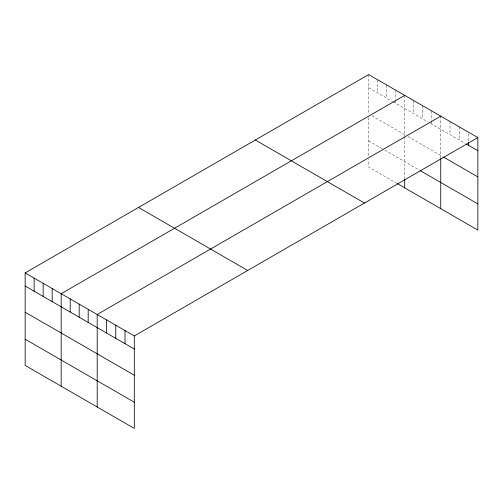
<?xml version="1.0" encoding="UTF-8"?>
<svg xmlns="http://www.w3.org/2000/svg" width="503" height="503" viewBox="0 0 503 503"><rect width="100%" height="100%" fill="white"/><g stroke="black" fill="none" stroke-linecap="round" stroke-linejoin="round"><path stroke-width="0.38" stroke-dasharray="2.52 1.89" d="M368.693 87.685L392.491 101.424M393.132 101.801L427.871 121.852M430.442 123.336L465.256 143.437M371.906 115.74L404.714 134.678M407.927 136.533L442.722 156.622M368.693 140.871L382.198 148.668M384.77 150.158L419.508 170.209M396.993 183.406L368.693 167.065L368.693 159.363M468.57 133.779L468.57 141.494M459.296 126.875L459.296 139.991M450.015 121.519L450.015 134.634M440.735 116.162L440.735 157.722M431.731 110.968L431.731 120.223M431.731 120.997L431.731 124.084M422.727 105.768L422.727 118.884M413.718 100.569L413.718 113.684M404.714 95.369L404.714 136.181M404.714 136.929L404.714 178.615M395.71 90.169L395.71 99.424M395.71 100.198L395.71 103.285M386.7 84.969L386.7 98.085M377.696 79.77L377.696 92.885M368.693 74.57L368.693 113.879M368.693 117.627L368.693 156.282"/><path stroke-width="0.75" d="M25.15 272.909L134.307 335.935L134.307 428.43L25.15 365.411L25.15 272.909L368.693 74.57L477.85 137.589L477.85 230.091L397.64 183.777M404.714 95.369L61.171 293.708L61.171 386.203M440.735 116.162L97.192 314.507L97.192 407.002M134.307 335.935L477.85 137.589M466.583 144.204L477.85 150.705M443.388 157.005L477.85 176.905M420.15 170.58L477.85 203.891M255.323 140.023L364.48 203.042M138.52 207.456L247.677 270.482M25.15 286.025L134.307 349.051M25.15 312.225L134.307 375.244M25.15 339.211L134.307 402.237M468.57 142.267L468.57 145.348M440.735 158.476L440.735 208.663M404.714 179.389L404.714 187.864M125.033 330.578L125.033 343.694M115.753 325.221L115.753 338.337M106.473 319.864L106.473 332.98M88.188 309.307L88.188 322.423M79.185 304.108L79.185 317.223M70.181 298.908L70.181 312.023M52.167 288.508L52.167 301.624M43.164 283.308L43.164 296.424M34.154 278.109L34.154 291.224"/></g></svg>
